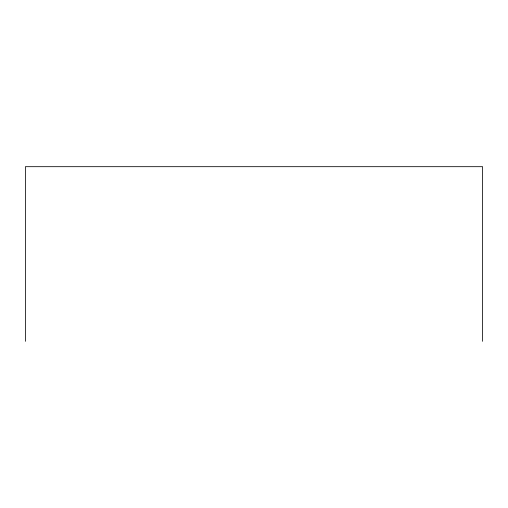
<?xml version="1.0" encoding="UTF-8"?>
<svg xmlns="http://www.w3.org/2000/svg" width="508" height="508" viewBox="0 0 508 508"><rect width="100%" height="100%" fill="white"/><g stroke="black" fill="none" stroke-linecap="round" stroke-linejoin="round"><path stroke-width="0.76" d="M482.6 341.319L482.6 166.681L25.4 166.681L25.4 341.319"/></g></svg>
